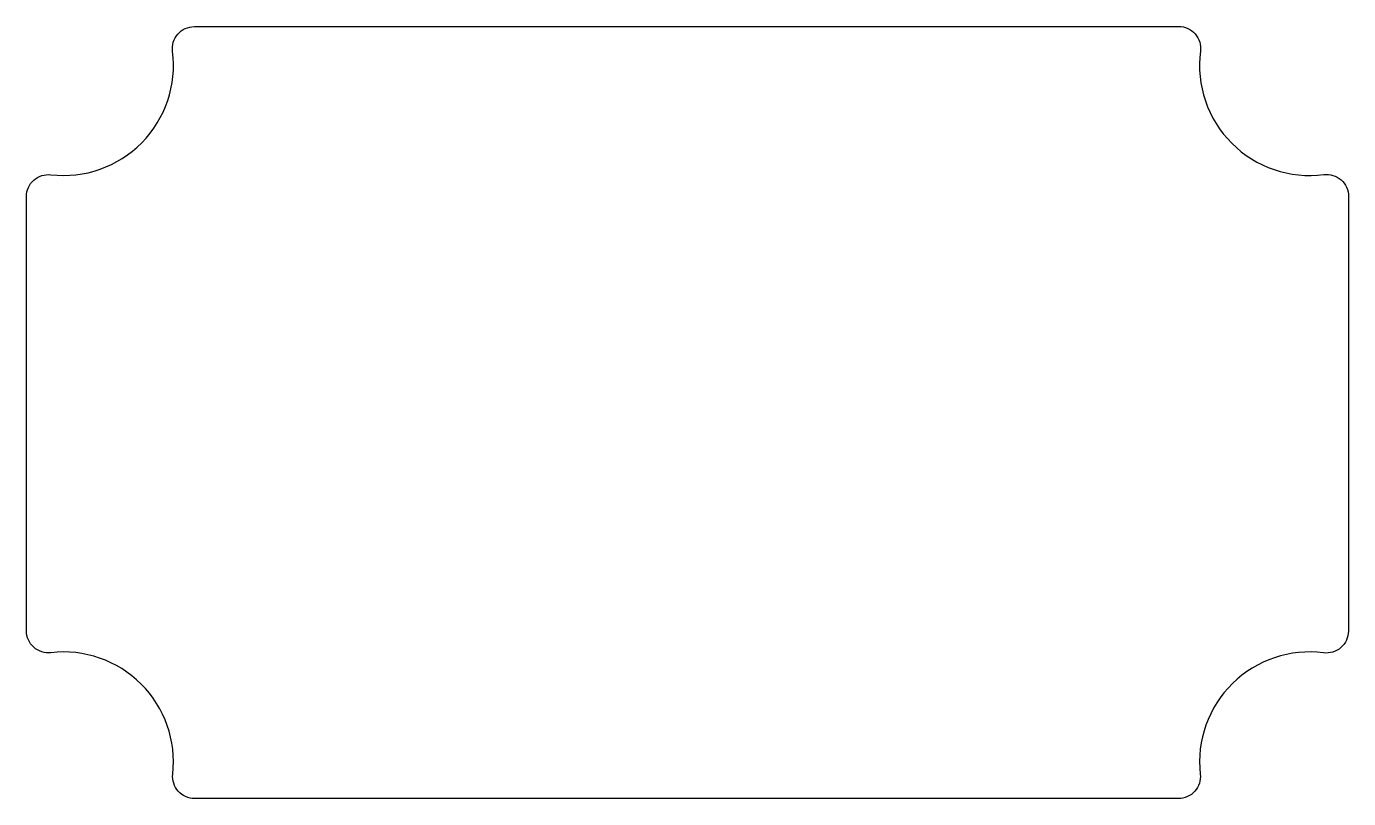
# Model space of a CAD drawing. Header units: millimetres. Extents: x 2 to 38.1, y 2 to 23.1.
import ezdxf

# ---------------------------------------------------------------- set-up
doc = ezdxf.new("R2010")
doc.units = ezdxf.units.MM
doc.layers.get('0').update_dxf_attribs({"linetype": 'CONTINUOUS'})

msp = doc.modelspace()

# ---------------------------------------------------------------- linework, layer by layer
msp.add_lwpolyline([(33.422, 2), (6.578, 2, -0.447214), (5.981, 2.667, 0.482047), (2.657, 5.98, -0.448189), (1.988, 6.576), (1.988, 18.424, -0.448189), (2.657, 19.02, 0.487456), (5.975, 22.386, -0.452436), (6.57, 23.063), (33.43, 23.067, -0.452856), (34.025, 22.389, 0.492507), (37.388, 19.025, -0.452848), (38.066, 18.43), (38.062, 6.57, -0.452364), (37.385, 5.975, 0.486425), (34.019, 2.667, -0.447214)], format="xyb", close=True)

doc.saveas('drawing.dxf')
